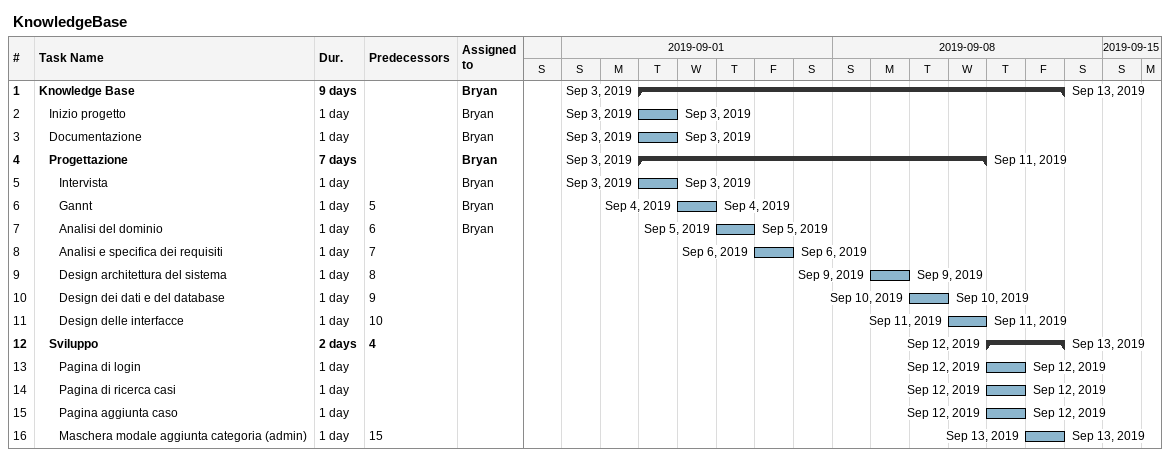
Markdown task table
KnowledgeBase

| ID | Level | Task | Duration | Start | Finish | Predecessors | Resources |
|---|---|---|---|---|---|---|---|
| 1 | 1 | **Knowledge Base** | 9d | 2019-09-03 | 2019-09-13 |  | Bryan |
| 2 | 2 | Inizio progetto | 1d | 2019-09-03 | 2019-09-03 |  | Bryan |
| 3 | 2 | Documentazione | 1d | 2019-09-03 | 2019-09-03 |  | Bryan |
| 4 | 2 | **Progettazione** | 7d | 2019-09-03 | 2019-09-11 |  | Bryan |
| 5 | 3 | Intervista | 1d | 2019-09-03 | 2019-09-03 |  | Bryan |
| 6 | 3 | Gannt | 1d | 2019-09-04 | 2019-09-04 | 5 | Bryan |
| 7 | 3 | Analisi del dominio | 1d | 2019-09-05 | 2019-09-05 | 6 | Bryan |
| 8 | 3 | Analisi e specifica dei requisiti | 1d | 2019-09-06 | 2019-09-06 | 7 |  |
| 9 | 3 | Design architettura del sistema | 1d | 2019-09-09 | 2019-09-09 | 8 |  |
| 10 | 3 | Design dei dati e del database | 1d | 2019-09-10 | 2019-09-10 | 9 |  |
| 11 | 3 | Design delle interfacce | 1d | 2019-09-11 | 2019-09-11 | 10 |  |
| 12 | 2 | **Sviluppo** | 2d | 2019-09-12 | 2019-09-13 | 4 |  |
| 13 | 3 | Pagina di login | 1d | 2019-09-12 | 2019-09-12 |  |  |
| 14 | 3 | Pagina di ricerca casi | 1d | 2019-09-12 | 2019-09-12 |  |  |
| 15 | 3 | Pagina aggiunta caso | 1d | 2019-09-12 | 2019-09-12 |  |  |
| 16 | 3 | Maschera modale aggiunta categoria (admin) | 1d | 2019-09-13 | 2019-09-13 | 15 |  |
